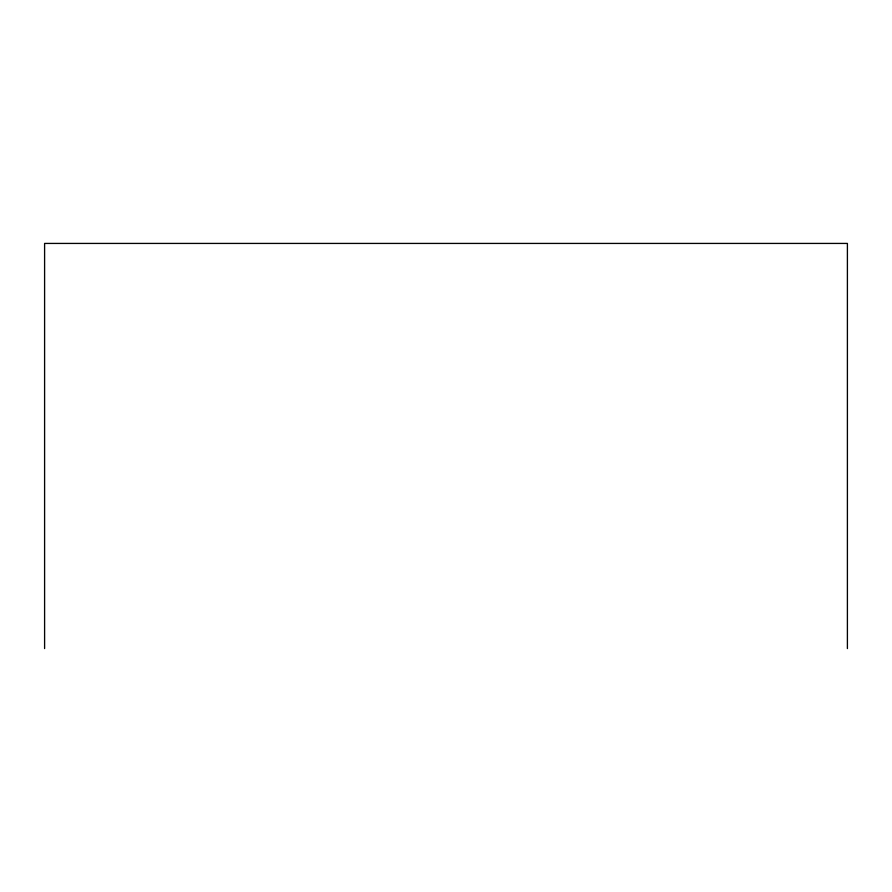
<?xml version="1.0" encoding="UTF-8"?>
<svg xmlns="http://www.w3.org/2000/svg" width="892" height="892" viewBox="0 0 892 892"><rect width="100%" height="100%" fill="white"/><g stroke="black" fill="none" stroke-linecap="round" stroke-linejoin="round"><path stroke-width="1.34" d="M847.4 648.573L847.4 243.427L44.6 243.427L44.6 648.573"/></g></svg>
